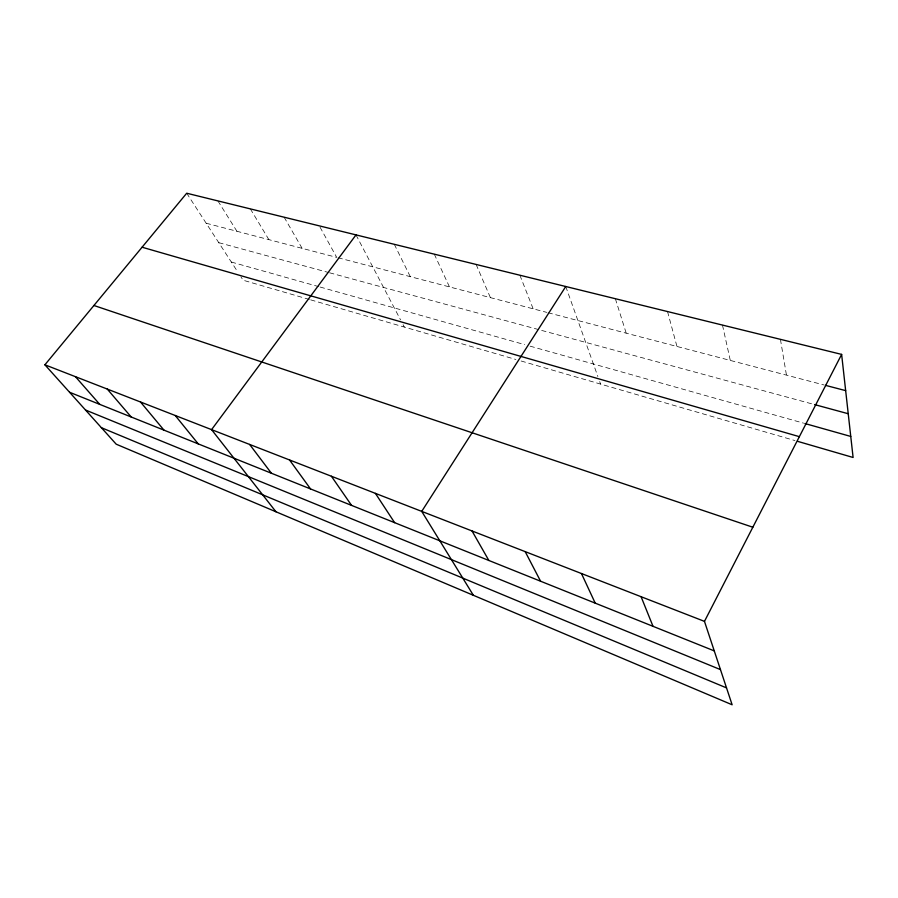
<?xml version="1.0" encoding="UTF-8"?>
<svg xmlns="http://www.w3.org/2000/svg" width="898" height="898" viewBox="0 0 898 898"><rect width="100%" height="100%" fill="white"/><g stroke="black" fill="none" stroke-linecap="round" stroke-linejoin="round"><path stroke-width="0.67" stroke-dasharray="4.49 3.37" d="M206.158 223.22L336.728 257.4L319.318 225.869M338.052 257.748L546.714 312.369M548.072 312.729L824.128 384.995M218.775 242.673L328.241 272.42M329.555 272.779L539.058 329.712M541.685 330.43L813.218 404.223M231.336 262.036L318.846 286.675M320.148 287.046L524.724 344.641M530.067 346.145L803.553 423.149M309.383 299.472L243.122 280.221L240.922 276.808M310.719 299.865L515.867 359.469M521.121 360.996L794.977 440.581M186.705 193.227L237.97 272.262M217.9 200.905L236.926 231.28M250.351 208.897L268.895 239.643M284.127 217.204L302.132 248.342M356.001 234.894L400.553 319.879M403.067 324.672L404.325 327.063M394.301 244.312L410.296 276.663M434.295 254.156L449.483 286.922M476.12 264.45L490.398 297.631M519.886 275.226L533.154 308.822M565.751 286.507L597.888 376.554M599.684 381.583L600.582 384.097M615.355 298.72L626.22 333.18M667.528 311.561L676.957 346.471M722.475 325.076L730.299 360.435M780.429 339.343L786.457 375.139"/><path stroke-width="1.35" d="M704.47 621.371L841.628 354.396L186.705 193.227L44.9 364.801L116.201 444.184L732.128 704.773L704.47 621.371L44.9 364.801M565.751 286.507L421.723 511.389L473.369 595.295M356.001 234.894L211.569 429.637L275.967 511.781M825.475 385.354L845.658 390.63M814.565 404.583L848.228 413.731M804.9 423.519L850.754 436.439M142.086 247.219L799.366 436.664M797.626 441.345L853.1 457.475L841.628 354.396M93.92 305.488L752.838 527.227M69.573 392.269L714.258 650.893M85.523 410.027L720.465 669.605M101.362 427.673L726.527 687.89M75.421 376.666L99.745 404.369M107.255 389.059L131.198 416.986M140.492 401.978L163.986 430.142M175.233 415.493L198.222 443.87M249.633 444.443L271.387 473.224M289.538 459.967L310.54 488.927M331.407 476.254L351.567 505.394M375.42 493.372L394.615 522.658M472.022 530.954L488.86 560.475M525.184 551.63L540.585 581.219M581.455 573.519L595.217 603.142M641.105 596.732L653.014 626.321"/></g></svg>
